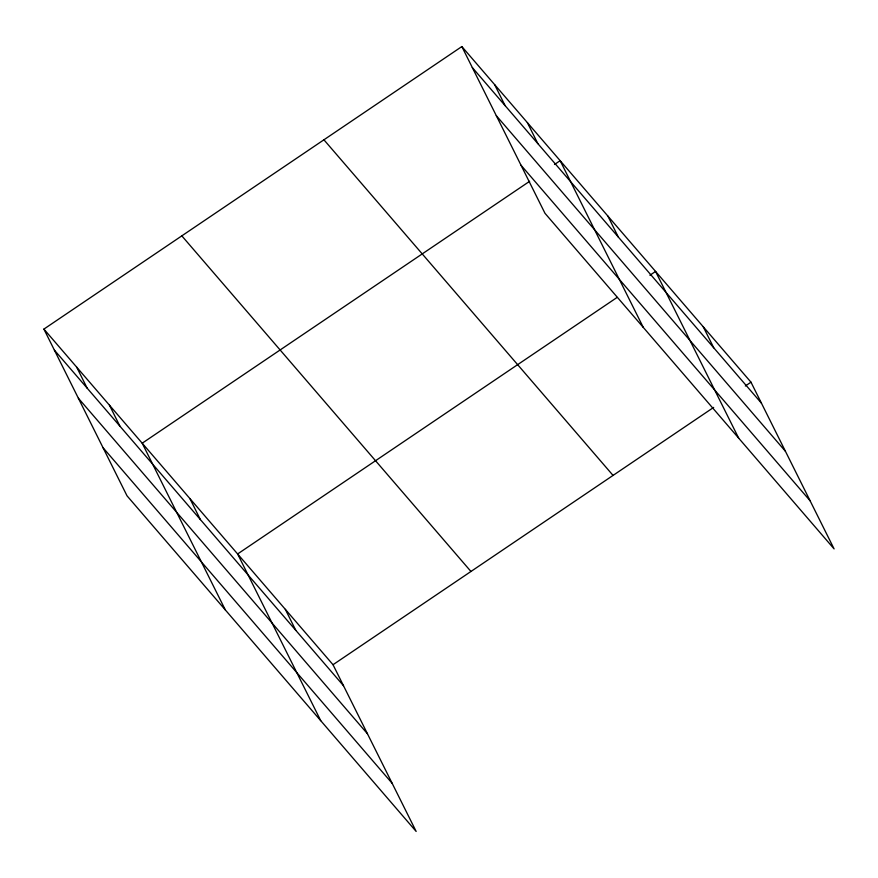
<?xml version="1.0" encoding="UTF-8"?>
<svg xmlns="http://www.w3.org/2000/svg" width="878" height="878" viewBox="0 0 878 878"><rect width="100%" height="100%" fill="white"/><g stroke="black" fill="none" stroke-linecap="round" stroke-linejoin="round"><path stroke-width="1.32" d="M43.9 329.096L333.025 664.712L416.15 831.433L127.025 495.818L43.9 329.096L461.85 46.567L750.975 382.182L834.1 548.904L544.975 213.288L461.85 46.567M529.632 181.307L142.203 443.203L225.328 609.925M554.501 164.493L560.153 160.674L643.278 327.395M617.124 297.412L237.62 553.963L320.744 720.684M649.907 275.253L655.559 271.434L738.683 438.155M333.025 664.712L713.671 407.403M745.323 386.002L750.975 382.182M472.32 67.573L761.456 403.2M496.3 115.666L785.426 451.281M520.994 165.207L810.131 500.822M323.927 139.8L613.053 475.415M181.823 235.864L470.948 571.479M54.381 350.102L343.507 685.729M78.351 398.195L367.476 733.81M103.055 447.736L392.181 783.352M703.267 326.814L713.748 347.82M607.861 216.054L618.331 237.071M527.382 122.635L537.863 143.652M494.61 84.606L505.091 105.612M285.328 609.332L295.798 630.349M189.911 498.583L200.382 519.589M109.432 405.164L119.913 426.181M76.671 367.136L87.141 388.142"/></g></svg>
